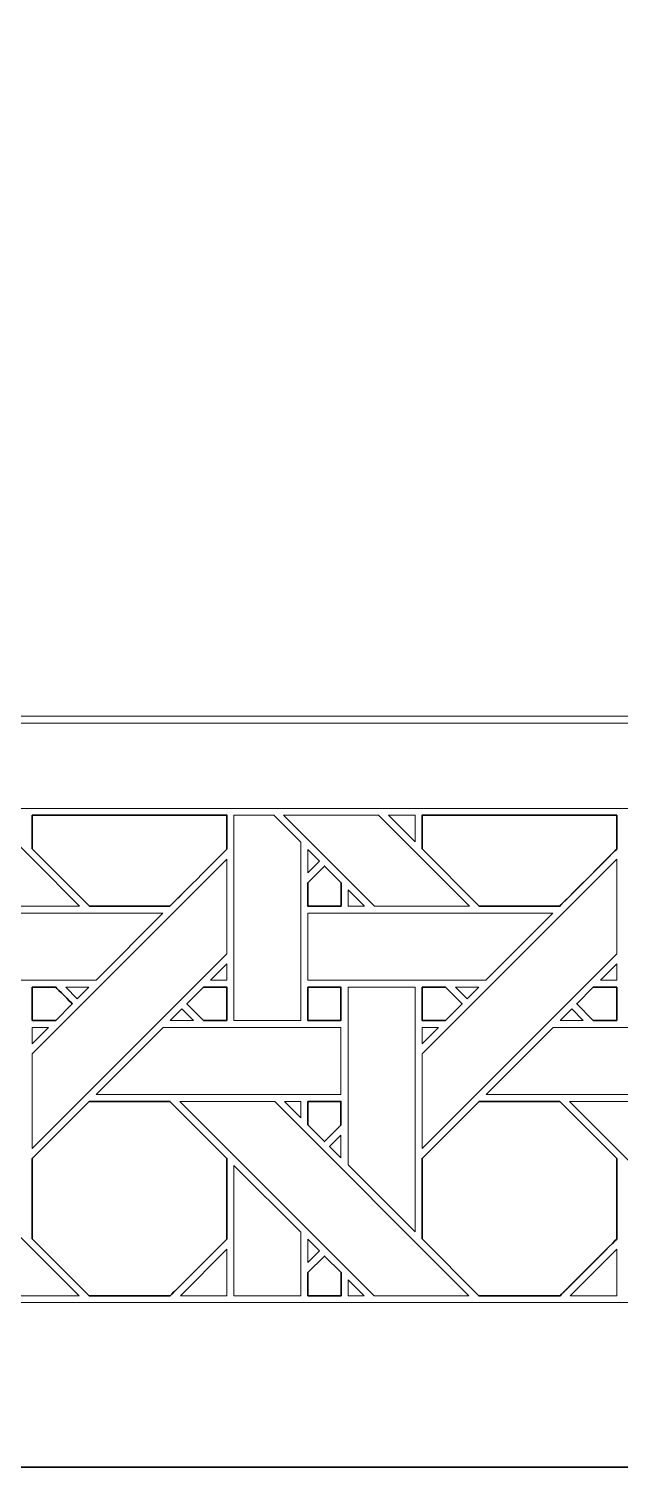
# Model space of a CAD drawing. Header units: inches. Extents: x 5.4 to 19.4, y 5.6 to 22.8.
# Drawn here: x 12.137 to 13.577, y 5.595 to 9.095 of the extents above; entities that cross this region are included whole.
import ezdxf

# ---------------------------------------------------------------- set-up
doc = ezdxf.new("R2010")
doc.units = ezdxf.units.IN
doc.header["$MEASUREMENT"] = 0
doc.layers.add('Design', color=7, linetype='Continuous', lineweight=0)

msp = doc.modelspace()

# ---------------------------------------------------------------- linework, layer by layer
at = {"layer": 'Design', "color": 1, "lineweight": 35, "true_color": 0xff0000}
for points, knots in [([(5.3829, 12.5948), (5.3829, 12.5948), (5.3829, 5.5948), (5.3829, 5.5948), (5.3829, 5.5948), (19.3829, 5.5948), (19.3829, 5.5948), (19.3829, 5.5948), (19.3829, 12.5948), (19.3829, 12.5948), (19.3829, 12.5948), (5.3829, 12.5948), (5.3829, 12.5948)], [0, 0, 0, 0, 1, 1, 1, 2, 2, 2, 3, 3, 3, 4, 4, 4, 4]), ([(12.146, 7.0992), (12.146, 7.0992), (12.146, 7.1811), (12.146, 7.1811), (12.146, 7.1811), (12.6197, 7.1811), (12.6197, 7.1811), (12.6197, 7.1811), (12.6197, 7.0987), (12.6197, 7.0987), (12.6019, 7.0807), (12.49, 6.969), (12.481, 6.96), (12.481, 6.96), (12.2853, 6.96), (12.2853, 6.96), (12.2853, 6.96), (12.146, 7.0992), (12.146, 7.0992)], [0, 0, 0, 0, 1, 1, 1, 2, 2, 2, 3, 3, 3, 4, 4, 4, 5, 5, 5, 6, 6, 6, 6]), ([(13.0948, 7.0992), (13.0948, 7.0992), (13.0948, 7.1811), (13.0948, 7.1811), (13.0948, 7.1811), (13.5684, 7.1811), (13.5684, 7.1811), (13.5684, 7.1811), (13.5684, 7.0987), (13.5684, 7.0987), (13.5506, 7.0807), (13.4387, 6.969), (13.4297, 6.96), (13.4297, 6.96), (13.234, 6.96), (13.234, 6.96), (13.234, 6.96), (13.0948, 7.0992), (13.0948, 7.0992)], [0, 0, 0, 0, 1, 1, 1, 2, 2, 2, 3, 3, 3, 4, 4, 4, 5, 5, 5, 6, 6, 6, 6]), ([(12.8976, 6.9597), (12.8976, 6.9597), (12.8169, 6.9597), (12.8169, 6.9597), (12.8169, 6.9597), (12.8169, 7.017), (12.8169, 7.017), (12.8169, 7.017), (12.8572, 7.0574), (12.8572, 7.0574), (12.8572, 7.0574), (12.8976, 7.017), (12.8976, 7.017), (12.8976, 7.017), (12.8976, 6.9597), (12.8976, 6.9597)], [0, 0, 0, 0, 1, 1, 1, 2, 2, 2, 3, 3, 3, 4, 4, 4, 5, 5, 5, 5]), ([(12.146, 6.7627), (12.146, 6.7627), (12.2031, 6.7627), (12.2031, 6.7627), (12.2082, 6.7576), (12.239, 6.7268), (12.2434, 6.7224), (12.2434, 6.7224), (12.203, 6.682), (12.203, 6.682), (12.203, 6.682), (12.146, 6.682), (12.146, 6.682), (12.146, 6.682), (12.146, 6.7627), (12.146, 6.7627)], [0, 0, 0, 0, 1, 1, 1, 2, 2, 2, 3, 3, 3, 4, 4, 4, 5, 5, 5, 5]), ([(12.6197, 6.682), (12.6197, 6.682), (12.5626, 6.682), (12.5626, 6.682), (12.5626, 6.682), (12.5222, 6.7223), (12.5222, 6.7223), (12.5222, 6.7223), (12.5627, 6.7628), (12.5627, 6.7628), (12.5627, 6.7628), (12.6197, 6.7628), (12.6197, 6.7628), (12.6197, 6.7628), (12.6197, 6.682), (12.6197, 6.682)], [0, 0, 0, 0, 1, 1, 1, 2, 2, 2, 3, 3, 3, 4, 4, 4, 5, 5, 5, 5]), ([(12.8169, 6.7627), (12.8169, 6.7627), (12.8971, 6.7627), (12.8971, 6.7627), (12.8971, 6.7627), (12.8971, 6.682), (12.8971, 6.682), (12.8971, 6.682), (12.8169, 6.682), (12.8169, 6.682), (12.8169, 6.682), (12.8169, 6.7627), (12.8169, 6.7627)], [0, 0, 0, 0, 1, 1, 1, 2, 2, 2, 3, 3, 3, 4, 4, 4, 4]), ([(13.0948, 6.7627), (13.0948, 6.7627), (13.1518, 6.7627), (13.1518, 6.7627), (13.157, 6.7576), (13.1877, 6.7268), (13.1922, 6.7224), (13.1922, 6.7224), (13.1517, 6.682), (13.1517, 6.682), (13.1517, 6.682), (13.0948, 6.682), (13.0948, 6.682), (13.0948, 6.682), (13.0948, 6.7627), (13.0948, 6.7627)], [0, 0, 0, 0, 1, 1, 1, 2, 2, 2, 3, 3, 3, 4, 4, 4, 5, 5, 5, 5]), ([(13.5684, 6.682), (13.5684, 6.682), (13.5113, 6.682), (13.5113, 6.682), (13.5113, 6.682), (13.471, 6.7223), (13.471, 6.7223), (13.471, 6.7223), (13.5114, 6.7628), (13.5114, 6.7628), (13.5114, 6.7628), (13.5684, 6.7628), (13.5684, 6.7628), (13.5684, 6.7628), (13.5684, 6.682), (13.5684, 6.682)], [0, 0, 0, 0, 1, 1, 1, 2, 2, 2, 3, 3, 3, 4, 4, 4, 5, 5, 5, 5]), ([(12.6197, 6.1499), (12.6023, 6.1324), (12.495, 6.0253), (12.482, 6.0122), (12.482, 6.0122), (12.2843, 6.0122), (12.2843, 6.0122), (12.2843, 6.0122), (12.146, 6.1505), (12.146, 6.1505), (12.146, 6.1505), (12.146, 6.3462), (12.146, 6.3462), (12.146, 6.3462), (12.2847, 6.4849), (12.2847, 6.4849), (12.2847, 6.4849), (12.4809, 6.4849), (12.4809, 6.4849), (12.4809, 6.4849), (12.6197, 6.3462), (12.6197, 6.3462), (12.6197, 6.3462), (12.6197, 6.1499), (12.6197, 6.1499)], [0, 0, 0, 0, 1, 1, 1, 2, 2, 2, 3, 3, 3, 4, 4, 4, 5, 5, 5, 6, 6, 6, 7, 7, 7, 8, 8, 8, 8]), ([(12.8169, 6.4849), (12.8169, 6.4849), (12.8971, 6.4849), (12.8971, 6.4849), (12.8971, 6.4849), (12.8971, 6.4273), (12.8971, 6.4273), (12.8971, 6.4273), (12.8572, 6.3873), (12.8572, 6.3873), (12.8572, 6.3873), (12.8169, 6.4277), (12.8169, 6.4277), (12.8169, 6.4277), (12.8169, 6.4849), (12.8169, 6.4849)], [0, 0, 0, 0, 1, 1, 1, 2, 2, 2, 3, 3, 3, 4, 4, 4, 5, 5, 5, 5]), ([(13.5684, 6.1499), (13.551, 6.1324), (13.4437, 6.0253), (13.4307, 6.0122), (13.4307, 6.0122), (13.233, 6.0122), (13.233, 6.0122), (13.233, 6.0122), (13.0948, 6.1505), (13.0948, 6.1505), (13.0948, 6.1505), (13.0948, 6.3462), (13.0948, 6.3462), (13.0948, 6.3462), (13.2335, 6.4849), (13.2335, 6.4849), (13.2335, 6.4849), (13.4297, 6.4849), (13.4297, 6.4849), (13.4297, 6.4849), (13.5684, 6.3462), (13.5684, 6.3462), (13.5684, 6.3462), (13.5684, 6.1499), (13.5684, 6.1499)], [0, 0, 0, 0, 1, 1, 1, 2, 2, 2, 3, 3, 3, 4, 4, 4, 5, 5, 5, 6, 6, 6, 7, 7, 7, 8, 8, 8, 8]), ([(12.8976, 6.0122), (12.8976, 6.0122), (12.8169, 6.0122), (12.8169, 6.0122), (12.8169, 6.0122), (12.8169, 6.0683), (12.8169, 6.0683), (12.8169, 6.0683), (12.8572, 6.1086), (12.8572, 6.1086), (12.8572, 6.1086), (12.8976, 6.0683), (12.8976, 6.0683), (12.8976, 6.0683), (12.8976, 6.0122), (12.8976, 6.0122)], [0, 0, 0, 0, 1, 1, 1, 2, 2, 2, 3, 3, 3, 4, 4, 4, 5, 5, 5, 5])]:
    msp.add_open_spline(points, degree=3, knots=knots, dxfattribs=at)
at = {"layer": 'Design'}
for points, knots in [([(5.8048, 12.1938), (5.8048, 12.1938), (5.8048, 5.9957), (5.8048, 5.9957), (5.8048, 5.9957), (18.9609, 5.9957), (18.9609, 5.9957), (18.9609, 5.9957), (18.9609, 12.1938), (18.9609, 12.1938), (18.9609, 12.1938), (5.8048, 12.1938), (5.8048, 12.1938)], [0, 0, 0, 0, 1, 1, 1, 2, 2, 2, 3, 3, 3, 4, 4, 4, 4]), ([(6.6905, 7.1978), (6.6905, 7.1978), (6.6905, 10.9917), (6.6905, 10.9917), (6.6905, 10.9917), (18.0752, 10.9917), (18.0752, 10.9917), (18.0752, 10.9917), (18.0752, 7.1978), (18.0752, 7.1978), (18.0752, 7.1978), (6.6905, 7.1978), (6.6905, 7.1978)], [0, 0, 0, 0, 1, 1, 1, 2, 2, 2, 3, 3, 3, 4, 4, 4, 4]), ([(15.8507, 7.4137), (15.8507, 7.4091), (15.847, 7.4054), (15.8424, 7.4054), (15.8424, 7.4054), (8.9233, 7.4054), (8.9233, 7.4054), (8.9187, 7.4054), (8.915, 7.4091), (8.915, 7.4137), (8.915, 7.4183), (8.9187, 7.4221), (8.9233, 7.4221), (8.9233, 7.4221), (15.8424, 7.4221), (15.8424, 7.4221), (15.847, 7.4221), (15.8507, 7.4183), (15.8507, 7.4137)], [0, 0, 0, 0, 1, 1, 1, 2, 2, 2, 3, 3, 3, 4, 4, 4, 5, 5, 5, 6, 6, 6, 6]), ([(11.8089, 7.1811), (11.8089, 7.1811), (12.0399, 7.1811), (12.0399, 7.1811), (12.0399, 7.1811), (12.2611, 6.96), (12.2611, 6.96), (12.2611, 6.96), (12.03, 6.96), (12.03, 6.96), (12.03, 6.96), (11.8089, 7.1811), (11.8089, 7.1811)], [0, 0, 0, 0, 1, 1, 1, 2, 2, 2, 3, 3, 3, 4, 4, 4, 4]), ([(12.146, 7.0992), (12.146, 7.0992), (12.146, 7.1811), (12.146, 7.1811), (12.146, 7.1811), (12.6197, 7.1811), (12.6197, 7.1811), (12.6197, 7.1811), (12.6197, 7.0987), (12.6197, 7.0987), (12.6017, 7.0806), (12.4899, 6.9689), (12.481, 6.96), (12.481, 6.96), (12.2853, 6.96), (12.2853, 6.96), (12.2853, 6.96), (12.146, 7.0992), (12.146, 7.0992)], [0, 0, 0, 0, 1, 1, 1, 2, 2, 2, 3, 3, 3, 4, 4, 4, 5, 5, 5, 6, 6, 6, 6]), ([(12.7996, 7.1157), (12.7996, 7.1157), (12.7996, 6.682), (12.7996, 6.682), (12.7996, 6.682), (12.6368, 6.682), (12.6368, 6.682), (12.6368, 6.682), (12.6368, 7.1811), (12.6368, 7.1811), (12.6368, 7.1811), (12.7339, 7.1811), (12.7339, 7.1811), (12.7339, 7.1811), (12.7996, 7.1157), (12.7996, 7.1157)], [0, 0, 0, 0, 1, 1, 1, 2, 2, 2, 3, 3, 3, 4, 4, 4, 5, 5, 5, 5]), ([(12.7576, 7.1811), (12.7576, 7.1811), (12.9886, 7.1811), (12.9886, 7.1811), (12.9886, 7.1811), (13.2098, 6.96), (13.2098, 6.96), (13.2098, 6.96), (12.9787, 6.96), (12.9787, 6.96), (12.9787, 6.96), (12.7576, 7.1811), (12.7576, 7.1811)], [0, 0, 0, 0, 1, 1, 1, 2, 2, 2, 3, 3, 3, 4, 4, 4, 4]), ([(13.0129, 7.1811), (13.0129, 7.1811), (13.0776, 7.1811), (13.0776, 7.1811), (13.0776, 7.1811), (13.0776, 7.1164), (13.0776, 7.1164), (13.0776, 7.1164), (13.0129, 7.1811), (13.0129, 7.1811)], [0, 0, 0, 0, 1, 1, 1, 2, 2, 2, 3, 3, 3, 3]), ([(13.0948, 7.0992), (13.0948, 7.0992), (13.0948, 7.1811), (13.0948, 7.1811), (13.0948, 7.1811), (13.5684, 7.1811), (13.5684, 7.1811), (13.5684, 7.1811), (13.5684, 7.0987), (13.5684, 7.0987), (13.55, 7.0801), (13.4382, 6.9685), (13.4297, 6.96), (13.4297, 6.96), (13.234, 6.96), (13.234, 6.96), (13.234, 6.96), (13.0948, 7.0992), (13.0948, 7.0992)], [0, 0, 0, 0, 1, 1, 1, 2, 2, 2, 3, 3, 3, 4, 4, 4, 5, 5, 5, 6, 6, 6, 6]), ([(12.146, 6.6007), (12.146, 6.6007), (12.6197, 7.0743), (12.6197, 7.0743), (12.6197, 7.0743), (12.6197, 6.8442), (12.6197, 6.8442), (12.6197, 6.8442), (12.146, 6.3706), (12.146, 6.3706), (12.146, 6.3706), (12.146, 6.6007), (12.146, 6.6007)], [0, 0, 0, 0, 1, 1, 1, 2, 2, 2, 3, 3, 3, 4, 4, 4, 4]), ([(12.8169, 7.0414), (12.8169, 7.0414), (12.8169, 7.0982), (12.8169, 7.0982), (12.8169, 7.0982), (12.8451, 7.0696), (12.8451, 7.0696), (12.8451, 7.0696), (12.8169, 7.0414), (12.8169, 7.0414)], [0, 0, 0, 0, 1, 1, 1, 2, 2, 2, 3, 3, 3, 3]), ([(13.0948, 6.6007), (13.0948, 6.6007), (13.5684, 7.0743), (13.5684, 7.0743), (13.5684, 7.0743), (13.5684, 6.8442), (13.5684, 6.8442), (13.5684, 6.8442), (13.0948, 6.3706), (13.0948, 6.3706), (13.0948, 6.3706), (13.0948, 6.6007), (13.0948, 6.6007)], [0, 0, 0, 0, 1, 1, 1, 2, 2, 2, 3, 3, 3, 4, 4, 4, 4]), ([(12.8572, 7.0574), (12.8572, 7.0574), (12.8976, 7.017), (12.8976, 7.017), (12.8976, 7.017), (12.8976, 6.9597), (12.8976, 6.9597), (12.8976, 6.9597), (12.8169, 6.9597), (12.8169, 6.9597), (12.8169, 6.9597), (12.8169, 7.017), (12.8169, 7.017), (12.8169, 7.017), (12.8572, 7.0574), (12.8572, 7.0574)], [0, 0, 0, 0, 1, 1, 1, 2, 2, 2, 3, 3, 3, 4, 4, 4, 5, 5, 5, 5]), ([(12.9545, 6.96), (12.9545, 6.96), (12.9148, 6.96), (12.9148, 6.96), (12.9148, 6.96), (12.9148, 6.9998), (12.9148, 6.9998), (12.9148, 6.9998), (12.9545, 6.96), (12.9545, 6.96)], [0, 0, 0, 0, 1, 1, 1, 2, 2, 2, 3, 3, 3, 3]), ([(11.8682, 6.78), (11.8682, 6.78), (11.8682, 6.9427), (11.8682, 6.9427), (11.8682, 6.9427), (12.4639, 6.9427), (12.4639, 6.9427), (12.4639, 6.9427), (12.3012, 6.78), (12.3012, 6.78), (12.3012, 6.78), (11.8682, 6.78), (11.8682, 6.78)], [0, 0, 0, 0, 1, 1, 1, 2, 2, 2, 3, 3, 3, 4, 4, 4, 4]), ([(12.8169, 6.78), (12.8169, 6.78), (12.8169, 6.9427), (12.8169, 6.9427), (12.8169, 6.9427), (13.4126, 6.9427), (13.4126, 6.9427), (13.4126, 6.9427), (13.2499, 6.78), (13.2499, 6.78), (13.2499, 6.78), (12.8169, 6.78), (12.8169, 6.78)], [0, 0, 0, 0, 1, 1, 1, 2, 2, 2, 3, 3, 3, 4, 4, 4, 4]), ([(12.5799, 6.7801), (12.5799, 6.7801), (12.6197, 6.8198), (12.6197, 6.8198), (12.6197, 6.8198), (12.6197, 6.7801), (12.6197, 6.7801), (12.6197, 6.7801), (12.5799, 6.7801), (12.5799, 6.7801)], [0, 0, 0, 0, 1, 1, 1, 2, 2, 2, 3, 3, 3, 3]), ([(13.5287, 6.7801), (13.5287, 6.7801), (13.5684, 6.8198), (13.5684, 6.8198), (13.5684, 6.8198), (13.5684, 6.7801), (13.5684, 6.7801), (13.5684, 6.7801), (13.5287, 6.7801), (13.5287, 6.7801)], [0, 0, 0, 0, 1, 1, 1, 2, 2, 2, 3, 3, 3, 3]), ([(12.146, 6.7627), (12.146, 6.7627), (12.2031, 6.7627), (12.2031, 6.7627), (12.2083, 6.7575), (12.2391, 6.7267), (12.2434, 6.7224), (12.2434, 6.7224), (12.203, 6.682), (12.203, 6.682), (12.203, 6.682), (12.146, 6.682), (12.146, 6.682), (12.146, 6.682), (12.146, 6.7627), (12.146, 6.7627)], [0, 0, 0, 0, 1, 1, 1, 2, 2, 2, 3, 3, 3, 4, 4, 4, 5, 5, 5, 5]), ([(12.2839, 6.7628), (12.2839, 6.7628), (12.2556, 6.7346), (12.2556, 6.7346), (12.2556, 6.7346), (12.2275, 6.7628), (12.2275, 6.7628), (12.2275, 6.7628), (12.2839, 6.7628), (12.2839, 6.7628)], [0, 0, 0, 0, 1, 1, 1, 2, 2, 2, 3, 3, 3, 3]), ([(12.5222, 6.7223), (12.5222, 6.7223), (12.5627, 6.7628), (12.5627, 6.7628), (12.5627, 6.7628), (12.6197, 6.7628), (12.6197, 6.7628), (12.6197, 6.7628), (12.6197, 6.682), (12.6197, 6.682), (12.6197, 6.682), (12.5626, 6.682), (12.5626, 6.682), (12.5626, 6.682), (12.5222, 6.7223), (12.5222, 6.7223)], [0, 0, 0, 0, 1, 1, 1, 2, 2, 2, 3, 3, 3, 4, 4, 4, 5, 5, 5, 5]), ([(12.8971, 6.7627), (12.8971, 6.7627), (12.8971, 6.682), (12.8971, 6.682), (12.8971, 6.682), (12.8169, 6.682), (12.8169, 6.682), (12.8169, 6.682), (12.8169, 6.7627), (12.8169, 6.7627), (12.8169, 6.7627), (12.8971, 6.7627), (12.8971, 6.7627)], [0, 0, 0, 0, 1, 1, 1, 2, 2, 2, 3, 3, 3, 4, 4, 4, 4]), ([(13.0776, 6.7628), (13.0776, 6.7628), (13.0776, 6.1677), (13.0776, 6.1677), (13.0776, 6.1677), (12.9147, 6.3306), (12.9147, 6.3306), (12.9147, 6.3306), (12.9147, 6.7628), (12.9147, 6.7628), (12.9147, 6.7628), (13.0776, 6.7628), (13.0776, 6.7628)], [0, 0, 0, 0, 1, 1, 1, 2, 2, 2, 3, 3, 3, 4, 4, 4, 4]), ([(13.0948, 6.7627), (13.0948, 6.7627), (13.1518, 6.7627), (13.1518, 6.7627), (13.1572, 6.7574), (13.1922, 6.7224), (13.1922, 6.7224), (13.1922, 6.7224), (13.1517, 6.682), (13.1517, 6.682), (13.1517, 6.682), (13.0948, 6.682), (13.0948, 6.682), (13.0948, 6.682), (13.0948, 6.7627), (13.0948, 6.7627)], [0, 0, 0, 0, 1, 1, 1, 2, 2, 2, 3, 3, 3, 4, 4, 4, 5, 5, 5, 5]), ([(13.2326, 6.7628), (13.2326, 6.7628), (13.2044, 6.7346), (13.2044, 6.7346), (13.2044, 6.7346), (13.1762, 6.7628), (13.1762, 6.7628), (13.1762, 6.7628), (13.2326, 6.7628), (13.2326, 6.7628)], [0, 0, 0, 0, 1, 1, 1, 2, 2, 2, 3, 3, 3, 3]), ([(13.471, 6.7223), (13.471, 6.7223), (13.5114, 6.7628), (13.5114, 6.7628), (13.5114, 6.7628), (13.5684, 6.7628), (13.5684, 6.7628), (13.5684, 6.7628), (13.5684, 6.682), (13.5684, 6.682), (13.5684, 6.682), (13.5113, 6.682), (13.5113, 6.682), (13.5113, 6.682), (13.471, 6.7223), (13.471, 6.7223)], [0, 0, 0, 0, 1, 1, 1, 2, 2, 2, 3, 3, 3, 4, 4, 4, 5, 5, 5, 5]), ([(12.5384, 6.682), (12.5384, 6.682), (12.4819, 6.682), (12.4819, 6.682), (12.4819, 6.682), (12.5101, 6.7102), (12.5101, 6.7102), (12.5101, 6.7102), (12.5384, 6.682), (12.5384, 6.682)], [0, 0, 0, 0, 1, 1, 1, 2, 2, 2, 3, 3, 3, 3]), ([(13.4871, 6.682), (13.4871, 6.682), (13.4306, 6.682), (13.4306, 6.682), (13.4306, 6.682), (13.4589, 6.7102), (13.4589, 6.7102), (13.4589, 6.7102), (13.4871, 6.682), (13.4871, 6.682)], [0, 0, 0, 0, 1, 1, 1, 2, 2, 2, 3, 3, 3, 3]), ([(12.1859, 6.6649), (12.1859, 6.6649), (12.146, 6.625), (12.146, 6.625), (12.146, 6.625), (12.146, 6.6649), (12.146, 6.6649), (12.146, 6.6649), (12.1859, 6.6649), (12.1859, 6.6649)], [0, 0, 0, 0, 1, 1, 1, 2, 2, 2, 3, 3, 3, 3]), ([(12.3019, 6.502), (12.3019, 6.502), (12.4647, 6.6648), (12.4647, 6.6648), (12.4647, 6.6648), (12.8972, 6.6648), (12.8972, 6.6648), (12.8972, 6.6648), (12.8972, 6.502), (12.8972, 6.502), (12.8972, 6.502), (12.3019, 6.502), (12.3019, 6.502)], [0, 0, 0, 0, 1, 1, 1, 2, 2, 2, 3, 3, 3, 4, 4, 4, 4]), ([(13.1346, 6.6649), (13.1346, 6.6649), (13.0948, 6.625), (13.0948, 6.625), (13.0948, 6.625), (13.0948, 6.6649), (13.0948, 6.6649), (13.0948, 6.6649), (13.1346, 6.6649), (13.1346, 6.6649)], [0, 0, 0, 0, 1, 1, 1, 2, 2, 2, 3, 3, 3, 3]), ([(13.2506, 6.502), (13.2506, 6.502), (13.4135, 6.6648), (13.4135, 6.6648), (13.4135, 6.6648), (13.8459, 6.6648), (13.8459, 6.6648), (13.8459, 6.6648), (13.8459, 6.502), (13.8459, 6.502), (13.8459, 6.502), (13.2506, 6.502), (13.2506, 6.502)], [0, 0, 0, 0, 1, 1, 1, 2, 2, 2, 3, 3, 3, 4, 4, 4, 4]), ([(12.029, 6.0122), (12.029, 6.0122), (11.5565, 6.4849), (11.5565, 6.4849), (11.5565, 6.4849), (11.7874, 6.4849), (11.7874, 6.4849), (11.7874, 6.4849), (12.2601, 6.0122), (12.2601, 6.0122), (12.2601, 6.0122), (12.029, 6.0122), (12.029, 6.0122)], [0, 0, 0, 0, 1, 1, 1, 2, 2, 2, 3, 3, 3, 4, 4, 4, 4]), ([(12.482, 6.0122), (12.482, 6.0122), (12.2843, 6.0122), (12.2843, 6.0122), (12.2843, 6.0122), (12.146, 6.1505), (12.146, 6.1505), (12.146, 6.1505), (12.146, 6.3462), (12.146, 6.3462), (12.146, 6.3462), (12.2847, 6.4849), (12.2847, 6.4849), (12.2847, 6.4849), (12.4809, 6.4849), (12.4809, 6.4849), (12.4809, 6.4849), (12.6197, 6.3462), (12.6197, 6.3462), (12.6197, 6.3462), (12.6197, 6.1499), (12.6197, 6.1499), (12.6019, 6.132), (12.4948, 6.0251), (12.482, 6.0122)], [0, 0, 0, 0, 1, 1, 1, 2, 2, 2, 3, 3, 3, 4, 4, 4, 5, 5, 5, 6, 6, 6, 7, 7, 7, 8, 8, 8, 8]), ([(12.9778, 6.0122), (12.9778, 6.0122), (12.5052, 6.4849), (12.5052, 6.4849), (12.5052, 6.4849), (12.7361, 6.4849), (12.7361, 6.4849), (12.7361, 6.4849), (13.2088, 6.0122), (13.2088, 6.0122), (13.2088, 6.0122), (12.9778, 6.0122), (12.9778, 6.0122)], [0, 0, 0, 0, 1, 1, 1, 2, 2, 2, 3, 3, 3, 4, 4, 4, 4]), ([(12.7997, 6.4849), (12.7997, 6.4849), (12.7997, 6.4451), (12.7997, 6.4451), (12.7997, 6.4451), (12.7602, 6.4849), (12.7602, 6.4849), (12.7602, 6.4849), (12.7997, 6.4849), (12.7997, 6.4849)], [0, 0, 0, 0, 1, 1, 1, 2, 2, 2, 3, 3, 3, 3]), ([(12.8572, 6.3873), (12.8572, 6.3873), (12.8169, 6.4277), (12.8169, 6.4277), (12.8169, 6.4277), (12.8169, 6.4849), (12.8169, 6.4849), (12.8169, 6.4849), (12.8971, 6.4849), (12.8971, 6.4849), (12.8971, 6.4849), (12.8971, 6.4273), (12.8971, 6.4273), (12.8971, 6.4273), (12.8572, 6.3873), (12.8572, 6.3873)], [0, 0, 0, 0, 1, 1, 1, 2, 2, 2, 3, 3, 3, 4, 4, 4, 5, 5, 5, 5]), ([(13.233, 6.0122), (13.233, 6.0122), (13.0948, 6.1505), (13.0948, 6.1505), (13.0948, 6.1505), (13.0948, 6.3462), (13.0948, 6.3462), (13.0948, 6.3462), (13.2335, 6.4849), (13.2335, 6.4849), (13.2335, 6.4849), (13.4297, 6.4849), (13.4297, 6.4849), (13.4297, 6.4849), (13.5684, 6.3462), (13.5684, 6.3462), (13.5684, 6.3462), (13.5684, 6.1499), (13.5684, 6.1499), (13.5504, 6.1317), (13.4433, 6.0249), (13.4307, 6.0122), (13.4307, 6.0122), (13.233, 6.0122), (13.233, 6.0122)], [0, 0, 0, 0, 1, 1, 1, 2, 2, 2, 3, 3, 3, 4, 4, 4, 5, 5, 5, 6, 6, 6, 7, 7, 7, 8, 8, 8, 8]), ([(13.9265, 6.0122), (13.9265, 6.0122), (13.4539, 6.4849), (13.4539, 6.4849), (13.4539, 6.4849), (13.6849, 6.4849), (13.6849, 6.4849), (13.6849, 6.4849), (14.1575, 6.0122), (14.1575, 6.0122), (14.1575, 6.0122), (13.9265, 6.0122), (13.9265, 6.0122)], [0, 0, 0, 0, 1, 1, 1, 2, 2, 2, 3, 3, 3, 4, 4, 4, 4]), ([(12.8972, 6.4031), (12.8972, 6.4031), (12.8972, 6.3479), (12.8972, 6.3479), (12.8972, 6.3479), (12.8694, 6.3753), (12.8694, 6.3753), (12.8694, 6.3753), (12.8972, 6.4031), (12.8972, 6.4031)], [0, 0, 0, 0, 1, 1, 1, 2, 2, 2, 3, 3, 3, 3]), ([(12.7996, 6.0122), (12.7996, 6.0122), (12.6368, 6.0122), (12.6368, 6.0122), (12.6368, 6.0122), (12.6368, 6.3291), (12.6368, 6.3291), (12.6368, 6.3291), (12.7996, 6.1669), (12.7996, 6.1669), (12.7996, 6.1669), (12.7996, 6.0122), (12.7996, 6.0122)], [0, 0, 0, 0, 1, 1, 1, 2, 2, 2, 3, 3, 3, 4, 4, 4, 4]), ([(12.6197, 6.0122), (12.6197, 6.0122), (12.5064, 6.0122), (12.5064, 6.0122), (12.5064, 6.0122), (12.6197, 6.1255), (12.6197, 6.1255), (12.6197, 6.1255), (12.6197, 6.0122), (12.6197, 6.0122)], [0, 0, 0, 0, 1, 1, 1, 2, 2, 2, 3, 3, 3, 3]), ([(12.8169, 6.0927), (12.8169, 6.0927), (12.8169, 6.1495), (12.8169, 6.1495), (12.8169, 6.1495), (12.8451, 6.1209), (12.8451, 6.1209), (12.8451, 6.1209), (12.8169, 6.0927), (12.8169, 6.0927)], [0, 0, 0, 0, 1, 1, 1, 2, 2, 2, 3, 3, 3, 3]), ([(13.5684, 6.0122), (13.5684, 6.0122), (13.4551, 6.0122), (13.4551, 6.0122), (13.4551, 6.0122), (13.5684, 6.1255), (13.5684, 6.1255), (13.5684, 6.1255), (13.5684, 6.0122), (13.5684, 6.0122)], [0, 0, 0, 0, 1, 1, 1, 2, 2, 2, 3, 3, 3, 3]), ([(12.8976, 6.0122), (12.8976, 6.0122), (12.8169, 6.0122), (12.8169, 6.0122), (12.8169, 6.0122), (12.8169, 6.0683), (12.8169, 6.0683), (12.8169, 6.0683), (12.8572, 6.1086), (12.8572, 6.1086), (12.8572, 6.1086), (12.8976, 6.0683), (12.8976, 6.0683), (12.8976, 6.0683), (12.8976, 6.0122), (12.8976, 6.0122)], [0, 0, 0, 0, 1, 1, 1, 2, 2, 2, 3, 3, 3, 4, 4, 4, 5, 5, 5, 5]), ([(12.9148, 6.0122), (12.9148, 6.0122), (12.9148, 6.051), (12.9148, 6.051), (12.9148, 6.051), (12.9536, 6.0122), (12.9536, 6.0122), (12.9536, 6.0122), (12.9148, 6.0122), (12.9148, 6.0122)], [0, 0, 0, 0, 1, 1, 1, 2, 2, 2, 3, 3, 3, 3])]:
    msp.add_open_spline(points, degree=3, knots=knots, dxfattribs=at)

doc.saveas('drawing.dxf')
